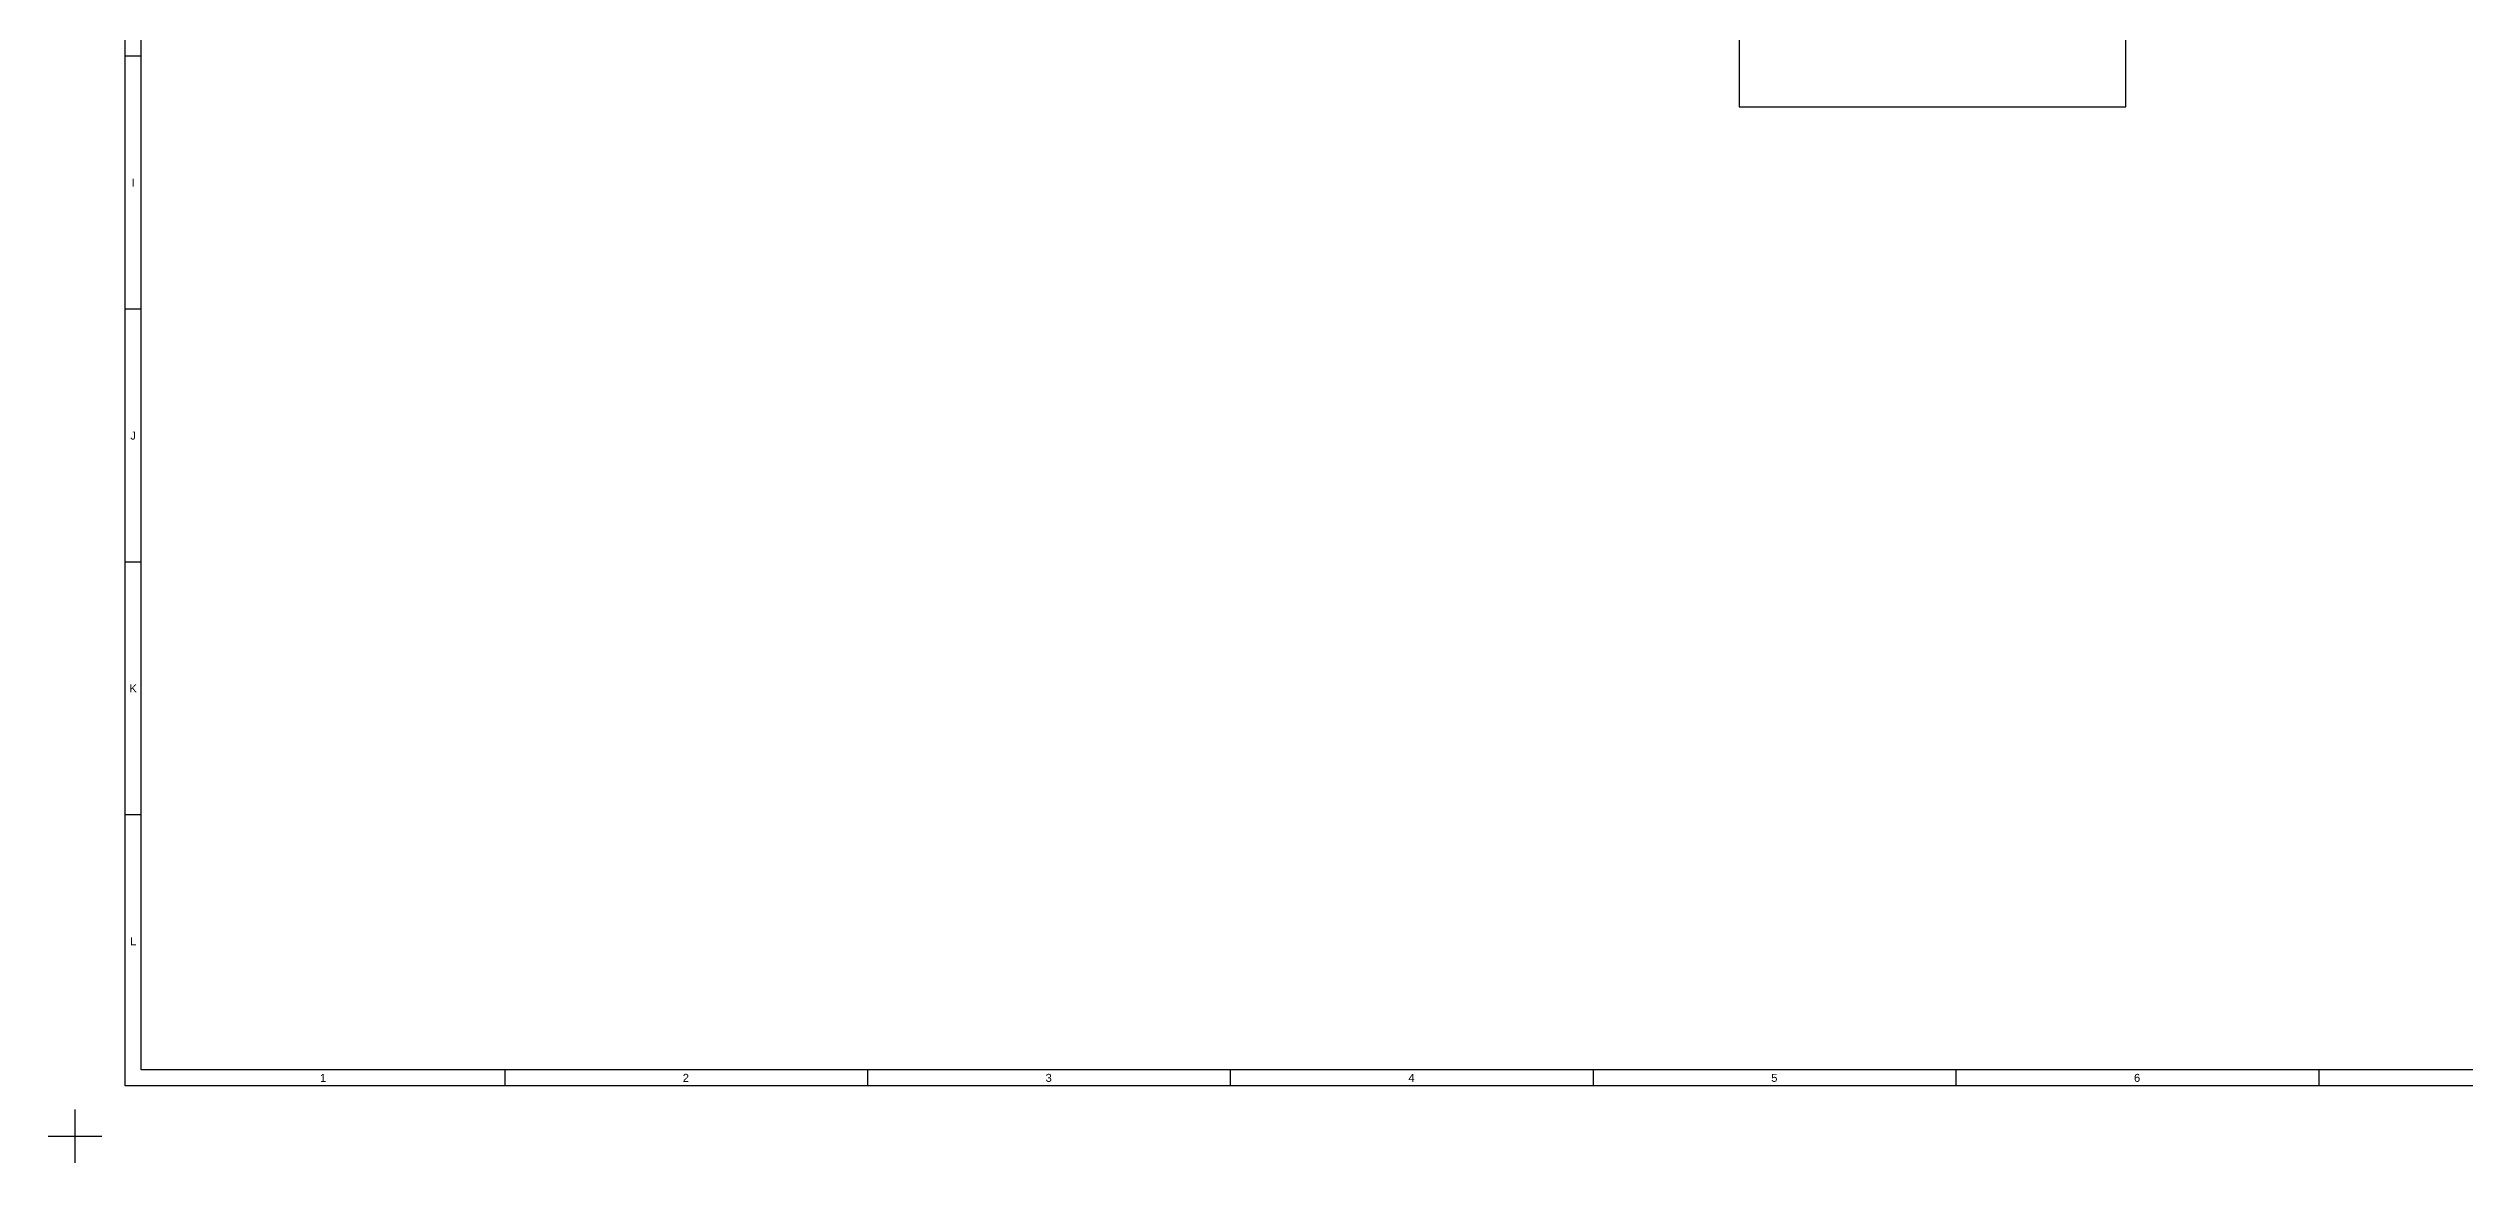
# Model space of a CAD drawing. Header units: inches. Extents: x -14 to 837, y -22 to 590.
# Drawn here: x -14.4 to 438.5, y -14.4 to 194.5 of the extents above; entities that cross this region are included whole.
import ezdxf
from ezdxf.enums import TextEntityAlignment as Align

# ---------------------------------------------------------------- set-up
doc = ezdxf.new("R2010")
doc.units = ezdxf.units.IN
doc.header["$MEASUREMENT"] = 0
doc.styles.get("Standard").update_dxf_attribs({"font": 'arial.ttf'})

msp = doc.modelspace()

# ---------------------------------------------------------------- linework, layer by layer
at = {"color": 242, "true_color": 0xcd2027}
for p, q in [((302.5, 208.5), (302.5, 183.5)), ((375, 183.5), (375, 203.6)), ((302.5, 183.5), (375, 183.5))]:
    msp.add_line(p, q, dxfattribs=at)
for p, q in [((3, 193), (0, 193)), ((3, 145.6), (0, 145.6)), ((3, 98.2), (0, 98.2)), ((3, 50.8), (0, 50.8)), ((71.2, 0), (71.2, 3)), ((139.2, 0), (139.2, 3)), ((207.2, 0), (207.2, 3)), ((275.2, 0), (275.2, 3)), ((343.2, 0), (343.2, 3)), ((411.2, 0), (411.2, 3))]:
    msp.add_line(p, q)
for points in [[(0, 575.2), (822.2, 575.2), (822.2, 0), (0, 0)], [(3, 572.2), (819.2, 572.2), (819.2, 3), (3, 3)]]:
    msp.add_lwpolyline(points, close=True)
at = {"layer": 'Defpoints'}
for p, q in [((-9.4, -14.4), (-9.4, -4.4)), ((-14.4, -9.4), (-4.4, -9.4))]:
    msp.add_line(p, q, dxfattribs=at)

# ---------------------------------------------------------------- texts
for s, p in [('I', (1.5, 168.55)), ('J', (1.5, 121.15)), ('K', (1.5, 73.75)), ('L', (1.5, 26.35)), ('1', (37.1, 0.75)), ('2', (105.1, 0.75)), ('3', (173.1, 0.75)), ('4', (241.1, 0.75)), ('5', (309.1, 0.75)), ('6', (377.1, 0.75))]:
    msp.add_text(s, height=1.5).set_placement(p, align=Align.CENTER)

doc.saveas('drawing.dxf')
